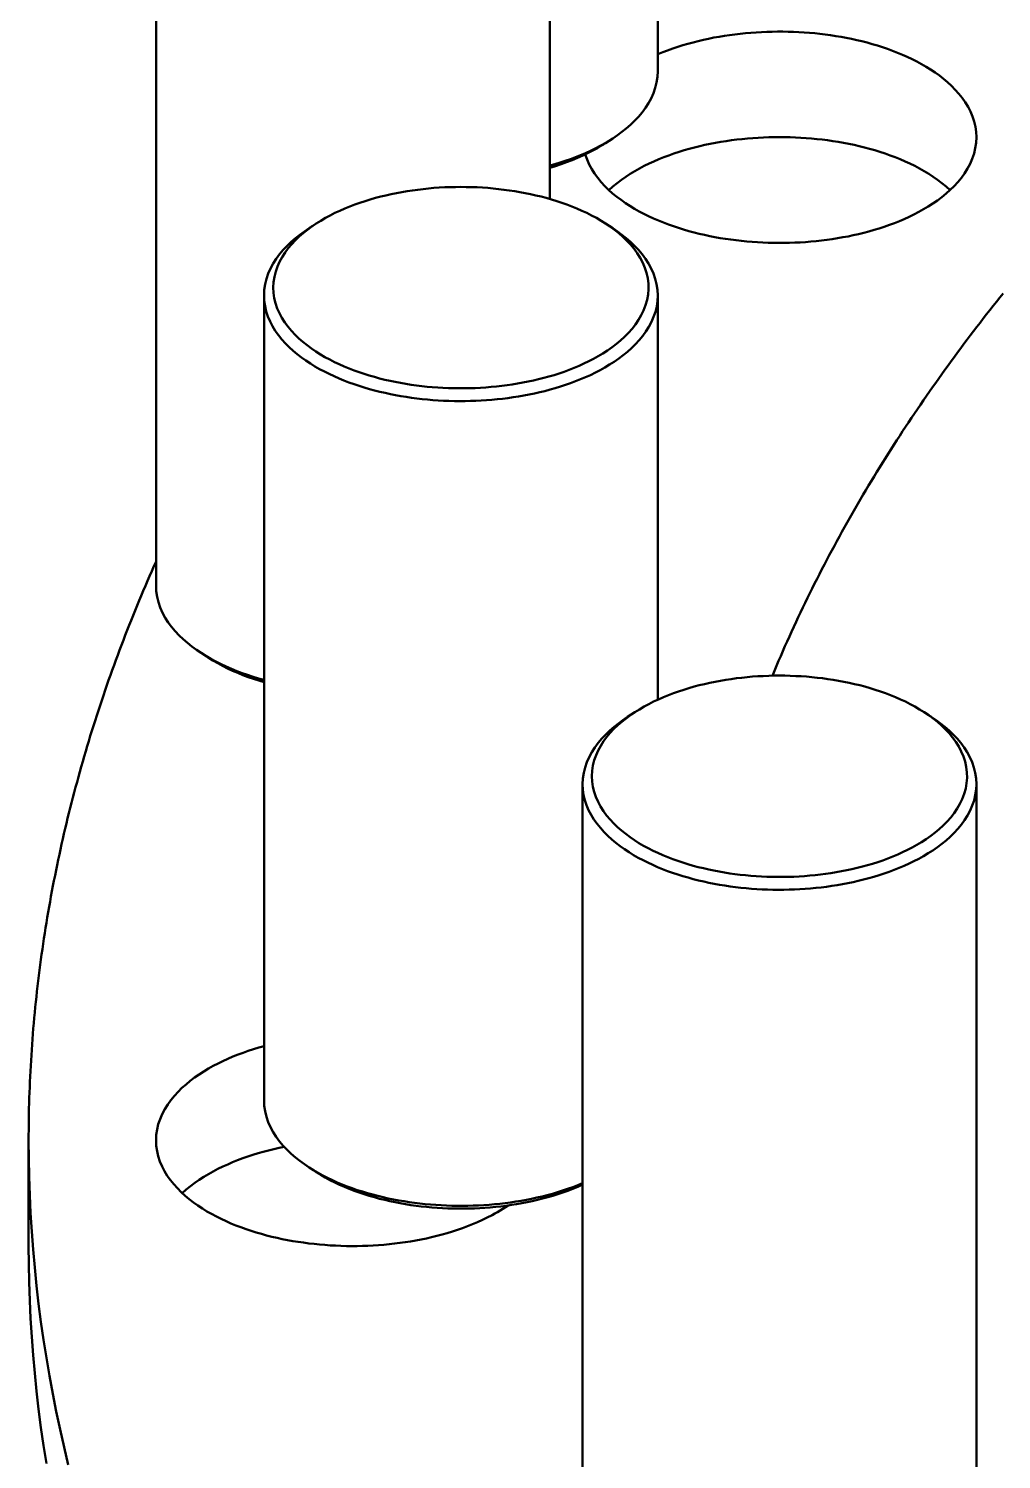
# Model space of a CAD drawing. Header units: millimetres. Extents: x 0 to 841, y 0 to 594.
# Drawn here: x 230.82 to 252.8, y 371.79 to 404.14 of the extents above; entities that cross this region are included whole.
import ezdxf

# ---------------------------------------------------------------- set-up
doc = ezdxf.new("R2010")
doc.units = ezdxf.units.MM
doc.layers.add('VIS', color=7, linetype='CONTINUOUS', lineweight=50)

msp = doc.modelspace()

# ---------------------------------------------------------------- linework, layer by layer
at = {"layer": 'VIS'}
for points in [[(245.035, 415.272), (245.035, 403.177)], [(233.697, 409.738), (233.697, 391.546)], [(242.595, 409.738), (242.595, 400.289)], [(245.035, 403.561), (245.147, 403.606), (245.259, 403.649), (245.373, 403.69), (245.487, 403.728), (245.602, 403.764), (245.717, 403.798), (245.834, 403.83), (245.95, 403.859), (246.068, 403.887), (246.185, 403.912), (246.303, 403.936), (246.422, 403.957), (246.541, 403.977), (246.66, 403.994), (246.779, 404.01), (246.899, 404.024), (247.019, 404.036), (247.139, 404.047), (247.259, 404.055), (247.379, 404.062), (247.499, 404.067), (247.62, 404.071), (247.74, 404.072), (247.86, 404.072), (247.981, 404.07), (248.101, 404.066), (248.222, 404.061), (248.342, 404.054), (248.462, 404.045), (248.582, 404.034), (248.702, 404.021), (248.821, 404.007), (248.94, 403.99), (249.059, 403.972), (249.178, 403.952), (249.297, 403.93), (249.415, 403.907), (249.532, 403.881), (249.649, 403.853), (249.766, 403.823), (249.882, 403.791), (249.998, 403.756), (250.112, 403.72), (250.226, 403.681), (250.339, 403.64), (250.452, 403.596), (250.563, 403.55), (250.673, 403.501), (250.782, 403.45), (250.889, 403.395), (250.995, 403.338), (251.1, 403.278), (251.202, 403.214), (251.302, 403.148), (251.4, 403.077), (251.495, 403.003), (251.587, 402.926), (251.675, 402.844), (251.76, 402.758), (251.84, 402.668), (251.915, 402.574), (251.984, 402.476), (252.047, 402.373), (252.102, 402.266), (252.148, 402.155), (252.186, 402.04), (252.213, 401.923), (252.23, 401.804), (252.236, 401.684)], [(244.018, 401.656), (244.124, 401.728), (244.226, 401.803), (244.325, 401.882), (244.421, 401.966), (244.513, 402.054), (244.6, 402.146), (244.682, 402.243), (244.758, 402.346), (244.826, 402.453), (244.887, 402.564), (244.938, 402.68), (244.98, 402.801), (245.01, 402.924), (245.029, 403.05), (245.035, 403.177)], [(242.595, 401.045), (242.712, 401.078), (242.829, 401.114), (242.946, 401.151), (243.061, 401.192), (243.176, 401.234), (243.29, 401.279), (243.402, 401.327), (243.514, 401.378), (243.624, 401.431), (243.732, 401.488)], [(243.584, 401.39), (243.631, 401.416), (243.677, 401.441), (243.722, 401.468), (243.767, 401.495), (243.812, 401.523), (243.857, 401.551)], [(243.732, 401.488), (243.781, 401.514), (243.829, 401.541), (243.877, 401.569), (243.925, 401.597), (243.972, 401.627), (244.018, 401.656)], [(243.857, 401.551), (244.018, 401.656)], [(243.857, 401.551), (243.87, 401.56), (243.883, 401.569), (243.896, 401.577), (243.909, 401.586), (243.922, 401.595), (243.935, 401.604)], [(243.932, 400.491), (244.022, 400.572), (244.116, 400.649), (244.213, 400.722), (244.312, 400.791), (244.414, 400.857), (244.518, 400.919), (244.623, 400.979), (244.731, 401.035), (244.84, 401.088), (244.95, 401.139), (245.061, 401.187), (245.174, 401.232), (245.287, 401.275), (245.401, 401.315), (245.517, 401.353), (245.632, 401.389), (245.749, 401.422), (245.866, 401.454), (245.984, 401.483), (246.102, 401.51), (246.221, 401.535), (246.34, 401.558), (246.459, 401.579), (246.579, 401.598), (246.699, 401.615), (246.819, 401.63), (246.94, 401.644), (247.06, 401.656), (247.181, 401.665), (247.302, 401.673), (247.423, 401.68), (247.544, 401.684), (247.665, 401.687), (247.787, 401.688), (247.908, 401.687), (248.029, 401.684), (248.15, 401.68), (248.271, 401.673), (248.392, 401.665), (248.513, 401.656), (248.634, 401.644), (248.754, 401.63), (248.875, 401.615), (248.995, 401.598), (249.114, 401.579), (249.234, 401.558), (249.353, 401.535), (249.471, 401.51), (249.59, 401.483), (249.707, 401.454), (249.824, 401.422), (249.941, 401.389), (250.057, 401.353), (250.172, 401.315), (250.286, 401.275), (250.4, 401.232), (250.512, 401.187), (250.624, 401.139), (250.734, 401.088), (250.843, 401.035), (250.95, 400.979), (251.056, 400.919), (251.159, 400.857), (251.261, 400.791), (251.361, 400.722), (251.457, 400.649), (251.551, 400.572), (251.642, 400.491)], [(252.236, 401.684), (252.23, 401.559), (252.212, 401.436), (252.183, 401.315), (252.143, 401.198), (252.093, 401.084), (252.035, 400.974), (251.969, 400.868), (251.896, 400.768), (251.817, 400.672), (251.732, 400.58), (251.644, 400.493), (251.551, 400.41), (251.454, 400.332), (251.355, 400.257), (251.253, 400.186), (251.148, 400.119), (251.041, 400.055), (250.933, 399.995)], [(242.595, 400.995), (242.722, 401.034), (242.849, 401.075), (242.975, 401.119), (243.1, 401.167), (243.223, 401.217), (243.345, 401.272), (243.466, 401.329), (243.584, 401.39)], [(250.933, 399.995), (250.825, 399.939), (250.716, 399.886), (250.606, 399.836), (250.495, 399.788), (250.382, 399.744), (250.269, 399.701), (250.155, 399.661), (250.039, 399.624), (249.924, 399.588), (249.807, 399.555), (249.69, 399.525), (249.573, 399.496), (249.454, 399.469), (249.336, 399.444), (249.217, 399.422), (249.098, 399.401), (248.978, 399.382), (248.858, 399.365), (248.738, 399.35), (248.618, 399.337), (248.497, 399.326), (248.377, 399.316), (248.256, 399.308), (248.135, 399.302), (248.014, 399.298), (247.893, 399.296), (247.772, 399.295), (247.651, 399.296), (247.53, 399.299), (247.409, 399.304), (247.288, 399.31), (247.167, 399.318), (247.047, 399.328), (246.926, 399.34), (246.806, 399.354), (246.686, 399.369), (246.566, 399.387), (246.447, 399.406), (246.327, 399.427), (246.209, 399.45), (246.09, 399.475), (245.972, 399.503), (245.855, 399.532), (245.738, 399.563), (245.621, 399.597), (245.506, 399.633), (245.391, 399.671), (245.277, 399.711), (245.164, 399.754), (245.051, 399.8), (244.94, 399.848), (244.83, 399.898), (244.722, 399.952), (244.615, 400.009), (244.509, 400.068), (244.406, 400.131), (244.305, 400.197), (244.205, 400.266), (244.109, 400.339), (244.015, 400.416), (243.925, 400.497), (243.839, 400.582), (243.757, 400.671), (243.68, 400.765), (243.609, 400.862), (243.544, 400.965), (243.486, 401.071), (243.437, 401.181), (243.397, 401.296)], [(243.857, 399.733), (243.753, 399.797), (243.648, 399.859), (243.54, 399.917), (243.431, 399.972), (243.321, 400.024), (243.209, 400.073), (243.096, 400.119), (242.982, 400.162), (242.867, 400.203), (242.751, 400.241), (242.635, 400.277), (242.517, 400.311), (242.399, 400.342), (242.281, 400.371), (242.162, 400.397), (242.042, 400.422), (241.922, 400.444), (241.802, 400.465), (241.681, 400.483), (241.56, 400.499), (241.439, 400.514), (241.318, 400.526), (241.196, 400.537), (241.074, 400.545), (240.952, 400.552), (240.83, 400.557), (240.708, 400.559), (240.586, 400.56), (240.464, 400.559), (240.342, 400.557), (240.22, 400.552), (240.099, 400.545), (239.977, 400.537), (239.855, 400.526), (239.734, 400.514), (239.613, 400.499), (239.492, 400.483), (239.371, 400.465), (239.251, 400.444), (239.131, 400.422), (239.011, 400.397), (238.892, 400.371), (238.774, 400.342), (238.656, 400.311), (238.538, 400.277), (238.422, 400.241), (238.306, 400.203), (238.191, 400.162), (238.077, 400.119), (237.964, 400.073), (237.852, 400.024), (237.741, 399.972), (237.632, 399.917), (237.525, 399.859), (237.42, 399.797), (237.316, 399.733)], [(237.155, 399.628), (237.049, 399.556), (236.947, 399.481), (236.847, 399.402), (236.752, 399.318), (236.66, 399.231), (236.573, 399.138), (236.491, 399.041), (236.415, 398.938), (236.347, 398.831), (236.286, 398.72), (236.234, 398.604), (236.193, 398.483), (236.162, 398.36), (236.144, 398.234), (236.137, 398.107)], [(237.316, 399.733), (237.216, 399.665), (237.119, 399.594), (237.024, 399.518), (236.933, 399.439), (236.846, 399.355), (236.763, 399.267), (236.685, 399.175), (236.613, 399.078), (236.548, 398.976), (236.49, 398.87), (236.44, 398.76), (236.401, 398.646), (236.371, 398.529), (236.353, 398.409), (236.347, 398.288), (236.352, 398.168), (236.37, 398.048), (236.398, 397.931), (236.437, 397.816), (236.486, 397.706), (236.543, 397.599), (236.608, 397.498), (236.68, 397.4), (236.757, 397.307), (236.84, 397.219), (236.927, 397.135), (237.017, 397.056), (237.112, 396.98), (237.209, 396.908), (237.309, 396.84), (237.411, 396.776), (237.515, 396.715), (237.622, 396.657), (237.729, 396.602), (237.839, 396.551), (237.949, 396.502), (238.061, 396.456), (238.174, 396.412), (238.287, 396.372), (238.402, 396.333), (238.517, 396.297), (238.634, 396.264), (238.75, 396.232), (238.868, 396.203), (238.985, 396.176), (239.104, 396.152), (239.222, 396.129), (239.342, 396.108), (239.461, 396.09), (239.581, 396.073), (239.701, 396.058), (239.821, 396.045), (239.941, 396.034), (240.062, 396.025), (240.182, 396.018), (240.303, 396.013), (240.424, 396.01), (240.545, 396.008), (240.666, 396.008), (240.786, 396.01), (240.907, 396.014), (241.028, 396.02), (241.149, 396.028), (241.269, 396.038), (241.389, 396.049), (241.509, 396.062), (241.629, 396.078), (241.749, 396.095), (241.868, 396.114), (241.987, 396.136), (242.106, 396.159), (242.224, 396.185), (242.342, 396.212), (242.459, 396.242), (242.575, 396.274), (242.691, 396.308), (242.806, 396.345), (242.921, 396.384), (243.034, 396.426), (243.147, 396.47), (243.258, 396.517), (243.368, 396.566), (243.477, 396.619), (243.584, 396.675)], [(237.316, 399.733), (237.155, 399.628)], [(237.238, 399.68), (237.224, 399.672), (237.21, 399.663), (237.196, 399.654), (237.182, 399.645), (237.168, 399.637), (237.155, 399.628)], [(243.584, 396.675), (243.692, 396.735), (243.798, 396.798), (243.902, 396.865), (244.003, 396.936), (244.101, 397.011), (244.196, 397.09), (244.287, 397.173), (244.374, 397.261), (244.456, 397.354), (244.532, 397.451), (244.601, 397.553), (244.663, 397.659), (244.717, 397.771), (244.761, 397.886), (244.794, 398.005), (244.816, 398.126), (244.826, 398.249), (244.823, 398.373), (244.808, 398.495), (244.781, 398.616), (244.743, 398.733), (244.695, 398.847), (244.637, 398.956), (244.572, 399.061), (244.499, 399.161), (244.421, 399.256), (244.336, 399.346), (244.248, 399.432), (244.155, 399.513), (244.058, 399.59), (243.959, 399.663), (243.857, 399.733)], [(243.857, 399.733), (244.018, 399.628)], [(244.018, 399.628), (244.004, 399.637), (243.991, 399.645), (243.977, 399.654), (243.963, 399.663), (243.949, 399.672), (243.935, 399.68)], [(245.035, 398.107), (245.029, 398.234), (245.01, 398.36), (244.98, 398.483), (244.938, 398.604), (244.887, 398.72), (244.826, 398.831), (244.758, 398.938), (244.682, 399.041), (244.6, 399.138), (244.513, 399.231), (244.421, 399.318), (244.325, 399.402), (244.226, 399.481), (244.124, 399.556), (244.018, 399.628)], [(236.137, 398.107), (236.143, 397.986), (236.16, 397.866), (236.188, 397.748), (236.226, 397.632), (236.274, 397.521), (236.33, 397.413), (236.393, 397.309), (236.463, 397.21), (236.539, 397.115), (236.62, 397.025), (236.706, 396.939), (236.796, 396.857), (236.889, 396.779), (236.985, 396.705), (237.084, 396.634), (237.186, 396.567), (237.289, 396.504), (237.394, 396.444), (237.502, 396.386), (237.61, 396.332), (237.72, 396.281), (237.832, 396.232), (237.944, 396.186), (238.057, 396.142), (238.172, 396.101), (238.287, 396.063), (238.403, 396.026), (238.519, 395.992), (238.637, 395.96), (238.755, 395.931), (238.873, 395.903), (238.992, 395.878), (239.111, 395.854), (239.23, 395.833), (239.35, 395.813), (239.47, 395.795), (239.591, 395.779), (239.712, 395.765), (239.832, 395.753), (239.953, 395.743), (240.075, 395.735), (240.196, 395.728), (240.317, 395.723), (240.439, 395.72), (240.56, 395.719), (240.682, 395.719), (240.803, 395.722), (240.925, 395.726), (241.046, 395.732), (241.167, 395.739), (241.288, 395.749), (241.409, 395.76), (241.53, 395.773), (241.651, 395.788), (241.771, 395.805), (241.891, 395.824), (242.011, 395.845), (242.13, 395.867), (242.249, 395.892), (242.367, 395.919), (242.485, 395.947), (242.603, 395.978), (242.72, 396.011), (242.836, 396.047), (242.951, 396.084), (243.066, 396.124), (243.18, 396.167), (243.293, 396.212), (243.405, 396.259), (243.515, 396.309), (243.625, 396.362), (243.732, 396.418)], [(236.137, 398.107), (236.137, 379.915)], [(243.732, 396.418), (243.841, 396.479), (243.948, 396.543), (244.052, 396.61), (244.155, 396.681), (244.254, 396.756), (244.351, 396.834), (244.443, 396.917), (244.532, 397.004), (244.616, 397.096), (244.695, 397.192), (244.768, 397.292), (244.834, 397.398), (244.893, 397.508), (244.942, 397.622), (244.982, 397.739), (245.012, 397.86), (245.029, 397.983), (245.035, 398.107)], [(245.035, 398.107), (245.035, 388.968)], [(252.841, 398.155), (252.765, 398.061), (252.69, 397.966), (252.615, 397.872), (252.541, 397.777), (252.466, 397.682), (252.392, 397.587), (252.318, 397.492), (252.245, 397.396), (252.172, 397.3), (252.099, 397.204), (252.026, 397.108), (251.954, 397.012), (251.882, 396.915), (251.81, 396.818), (251.738, 396.721), (251.667, 396.623), (251.596, 396.526), (251.526, 396.428), (251.455, 396.33), (251.386, 396.232), (251.316, 396.134), (251.246, 396.035), (251.177, 395.936), (251.109, 395.837), (251.04, 395.738), (250.972, 395.638), (250.904, 395.539), (250.837, 395.439), (250.769, 395.339), (250.703, 395.238), (250.636, 395.138), (250.57, 395.037), (250.504, 394.936), (250.438, 394.835), (250.373, 394.733), (250.308, 394.632), (250.244, 394.53), (250.179, 394.428), (250.115, 394.326), (250.052, 394.223), (249.989, 394.12), (249.926, 394.017), (249.863, 393.914), (249.801, 393.811), (249.739, 393.708), (249.678, 393.604), (249.617, 393.5), (249.556, 393.396), (249.496, 393.291), (249.436, 393.187), (249.376, 393.082), (249.317, 392.977), (249.258, 392.872), (249.199, 392.766), (249.141, 392.661), (249.083, 392.555), (249.026, 392.449), (248.969, 392.343), (248.912, 392.236), (248.856, 392.129), (248.8, 392.023), (248.744, 391.916), (248.689, 391.808), (248.635, 391.701), (248.58, 391.593), (248.526, 391.485), (248.473, 391.377), (248.42, 391.269), (248.367, 391.161), (248.315, 391.052), (248.263, 390.943), (248.211, 390.834), (248.16, 390.725), (248.109, 390.616), (248.059, 390.506), (248.009, 390.396), (247.96, 390.286), (247.911, 390.176), (247.862, 390.066), (247.814, 389.955), (247.766, 389.844), (247.719, 389.733), (247.672, 389.622), (247.626, 389.511)], [(252.841, 398.155), (252.765, 398.061), (252.69, 397.966), (252.615, 397.872), (252.541, 397.777), (252.466, 397.682), (252.392, 397.587), (252.318, 397.492), (252.245, 397.396), (252.172, 397.3), (252.099, 397.204), (252.026, 397.108), (251.954, 397.012), (251.882, 396.915), (251.81, 396.818), (251.738, 396.721), (251.667, 396.623), (251.596, 396.526), (251.526, 396.428), (251.455, 396.33), (251.386, 396.232), (251.316, 396.134), (251.246, 396.035), (251.177, 395.936), (251.109, 395.837), (251.04, 395.738), (250.972, 395.638), (250.904, 395.539), (250.837, 395.439), (250.769, 395.339), (250.703, 395.238), (250.636, 395.138), (250.57, 395.037), (250.504, 394.936), (250.438, 394.835), (250.373, 394.733), (250.308, 394.632), (250.244, 394.53), (250.179, 394.428), (250.115, 394.326), (250.052, 394.223), (249.989, 394.12), (249.926, 394.017), (249.863, 393.914), (249.801, 393.811), (249.739, 393.708), (249.678, 393.604), (249.617, 393.5), (249.556, 393.396), (249.496, 393.291), (249.436, 393.187), (249.376, 393.082), (249.317, 392.977), (249.258, 392.872), (249.199, 392.766), (249.141, 392.661), (249.083, 392.555), (249.026, 392.449), (248.969, 392.343), (248.912, 392.236), (248.856, 392.129), (248.8, 392.023), (248.744, 391.916), (248.689, 391.808), (248.635, 391.701), (248.58, 391.593), (248.526, 391.485), (248.473, 391.377), (248.42, 391.269), (248.367, 391.161), (248.315, 391.052), (248.263, 390.943), (248.211, 390.834), (248.16, 390.725), (248.109, 390.616), (248.059, 390.506), (248.009, 390.396), (247.96, 390.286), (247.911, 390.176), (247.862, 390.066), (247.814, 389.955), (247.766, 389.844), (247.719, 389.733), (247.672, 389.622), (247.626, 389.511)], [(233.697, 392.095), (233.648, 391.985), (233.599, 391.874), (233.551, 391.764), (233.503, 391.653), (233.456, 391.542), (233.409, 391.431), (233.362, 391.32), (233.315, 391.209), (233.27, 391.097), (233.224, 390.986), (233.179, 390.874), (233.134, 390.762), (233.089, 390.65), (233.045, 390.538), (233.002, 390.425), (232.959, 390.313), (232.916, 390.2), (232.873, 390.087), (232.831, 389.974), (232.789, 389.861), (232.748, 389.748), (232.707, 389.635), (232.667, 389.521), (232.626, 389.407), (232.587, 389.294), (232.547, 389.18), (232.509, 389.065), (232.47, 388.951), (232.432, 388.837), (232.394, 388.722), (232.357, 388.608), (232.32, 388.493), (232.284, 388.378), (232.248, 388.263), (232.212, 388.148), (232.177, 388.032), (232.142, 387.917), (232.108, 387.801), (232.074, 387.686), (232.041, 387.57), (232.007, 387.454), (231.975, 387.338), (231.943, 387.222), (231.911, 387.105), (231.879, 386.989), (231.849, 386.872), (231.818, 386.756), (231.788, 386.639), (231.758, 386.522), (231.729, 386.405), (231.7, 386.288), (231.672, 386.171), (231.644, 386.054), (231.617, 385.936), (231.59, 385.819), (231.563, 385.701), (231.537, 385.583), (231.512, 385.466), (231.487, 385.348), (231.462, 385.23), (231.438, 385.112), (231.414, 384.993), (231.39, 384.875), (231.367, 384.757), (231.345, 384.638), (231.323, 384.52), (231.301, 384.401), (231.28, 384.283), (231.26, 384.164), (231.24, 384.045), (231.22, 383.926), (231.201, 383.807), (231.182, 383.688), (231.164, 383.569), (231.146, 383.449), (231.128, 383.33), (231.111, 383.211), (231.095, 383.091), (231.079, 382.972), (231.063, 382.852), (231.048, 382.733), (231.034, 382.613), (231.02, 382.493), (231.006, 382.373), (230.993, 382.254), (230.98, 382.134), (230.968, 382.014), (230.956, 381.894), (230.945, 381.774), (230.934, 381.654), (230.924, 381.534), (230.914, 381.413), (230.905, 381.293), (230.896, 381.173), (230.887, 381.053), (230.879, 380.932), (230.872, 380.812), (230.865, 380.692), (230.858, 380.571), (230.852, 380.451), (230.847, 380.331), (230.842, 380.21), (230.837, 380.09), (230.833, 379.969), (230.83, 379.849), (230.826, 379.728), (230.824, 379.608), (230.822, 379.487), (230.82, 379.366), (230.819, 379.246), (230.818, 379.125), (230.818, 379.005)], [(233.697, 391.546), (233.703, 391.419), (233.722, 391.293), (233.752, 391.17), (233.794, 391.049), (233.845, 390.933), (233.906, 390.822), (233.974, 390.715), (234.05, 390.612), (234.132, 390.515), (234.219, 390.423), (234.311, 390.335), (234.407, 390.251), (234.506, 390.172), (234.608, 390.097), (234.714, 390.025)], [(234.714, 390.025), (234.824, 389.957), (234.936, 389.892), (235.05, 389.83), (235.166, 389.772), (235.283, 389.717), (235.402, 389.665), (235.522, 389.616), (235.643, 389.571), (235.766, 389.527), (235.889, 389.487), (236.013, 389.449), (236.137, 389.414)], [(234.875, 389.92), (234.714, 390.025)], [(234.797, 389.973), (234.81, 389.964), (234.823, 389.955), (234.836, 389.946), (234.849, 389.938), (234.862, 389.929), (234.875, 389.92)], [(234.875, 389.92), (234.982, 389.854), (235.091, 389.791), (235.202, 389.731), (235.314, 389.675), (235.428, 389.622), (235.544, 389.572), (235.661, 389.525), (235.778, 389.481), (235.897, 389.439), (236.017, 389.4), (236.137, 389.364)], [(251.057, 388.685), (250.954, 388.75), (250.848, 388.811), (250.741, 388.869), (250.632, 388.924), (250.521, 388.976), (250.409, 389.025), (250.296, 389.071), (250.182, 389.114), (250.067, 389.155), (249.952, 389.193), (249.835, 389.229), (249.718, 389.263), (249.6, 389.294), (249.481, 389.323), (249.362, 389.35), (249.242, 389.374), (249.122, 389.397), (249.002, 389.417), (248.881, 389.435), (248.76, 389.452), (248.639, 389.466), (248.518, 389.478), (248.396, 389.489), (248.275, 389.497), (248.153, 389.504), (248.031, 389.509), (247.909, 389.512), (247.787, 389.513), (247.665, 389.512), (247.543, 389.509), (247.421, 389.504), (247.299, 389.497), (247.177, 389.489), (247.055, 389.478), (246.934, 389.466), (246.813, 389.452), (246.692, 389.435), (246.571, 389.417), (246.451, 389.397), (246.331, 389.374), (246.211, 389.35), (246.092, 389.323), (245.974, 389.294), (245.856, 389.263), (245.738, 389.229), (245.622, 389.193), (245.506, 389.155), (245.391, 389.114), (245.277, 389.071), (245.164, 389.025), (245.052, 388.976), (244.942, 388.924), (244.833, 388.869), (244.725, 388.811), (244.62, 388.75), (244.516, 388.685)], [(244.355, 388.58), (244.25, 388.509), (244.147, 388.433), (244.048, 388.354), (243.952, 388.271), (243.86, 388.183), (243.773, 388.09), (243.691, 387.993), (243.616, 387.891), (243.547, 387.784), (243.486, 387.672), (243.435, 387.556), (243.393, 387.436), (243.363, 387.312), (243.344, 387.187), (243.338, 387.06)], [(244.516, 388.685), (244.416, 388.617), (244.319, 388.546), (244.224, 388.471), (244.133, 388.391), (244.046, 388.308), (243.963, 388.22), (243.885, 388.127), (243.813, 388.03), (243.748, 387.928), (243.69, 387.822), (243.641, 387.712), (243.601, 387.598), (243.572, 387.481), (243.553, 387.361), (243.547, 387.241), (243.553, 387.12), (243.57, 387), (243.598, 386.883), (243.637, 386.769), (243.686, 386.658), (243.743, 386.552), (243.808, 386.45), (243.88, 386.352), (243.957, 386.26), (244.04, 386.171), (244.127, 386.087), (244.218, 386.008), (244.312, 385.932), (244.409, 385.86), (244.509, 385.793), (244.611, 385.728), (244.716, 385.667), (244.822, 385.609), (244.93, 385.555), (245.039, 385.503), (245.149, 385.454), (245.261, 385.408), (245.374, 385.365), (245.488, 385.324), (245.602, 385.286), (245.718, 385.25), (245.834, 385.216), (245.951, 385.185), (246.068, 385.156), (246.186, 385.129), (246.304, 385.104), (246.423, 385.081), (246.542, 385.06), (246.661, 385.042), (246.781, 385.025), (246.901, 385.01), (247.021, 384.998), (247.141, 384.987), (247.262, 384.978), (247.383, 384.971), (247.503, 384.965), (247.624, 384.962), (247.745, 384.96), (247.866, 384.961), (247.987, 384.963), (248.107, 384.967), (248.228, 384.973), (248.349, 384.98), (248.469, 384.99), (248.59, 385.001), (248.71, 385.015), (248.83, 385.03), (248.949, 385.047), (249.068, 385.067), (249.187, 385.088), (249.306, 385.111), (249.424, 385.137), (249.542, 385.164), (249.659, 385.194), (249.776, 385.226), (249.891, 385.26), (250.007, 385.297), (250.121, 385.336), (250.234, 385.378), (250.347, 385.422), (250.458, 385.469), (250.568, 385.519), (250.677, 385.571), (250.785, 385.627)], [(244.516, 388.685), (244.355, 388.58)], [(244.438, 388.632), (244.424, 388.624), (244.41, 388.615), (244.396, 388.606), (244.382, 388.598), (244.369, 388.589), (244.355, 388.58)], [(250.785, 385.627), (250.892, 385.687), (250.998, 385.75), (251.102, 385.818), (251.203, 385.888), (251.301, 385.963), (251.396, 386.042), (251.487, 386.126), (251.574, 386.213), (251.656, 386.306), (251.732, 386.403), (251.801, 386.505), (251.864, 386.612), (251.917, 386.723), (251.961, 386.838), (251.994, 386.957), (252.016, 387.079), (252.026, 387.202), (252.023, 387.325), (252.008, 387.447), (251.981, 387.568), (251.943, 387.685), (251.895, 387.799), (251.837, 387.908), (251.772, 388.013), (251.699, 388.113), (251.621, 388.208), (251.537, 388.298), (251.448, 388.384), (251.355, 388.465), (251.259, 388.543), (251.159, 388.616), (251.057, 388.685)], [(251.057, 388.685), (251.218, 388.58)], [(251.218, 388.58), (251.205, 388.589), (251.191, 388.598), (251.177, 388.606), (251.163, 388.615), (251.149, 388.624), (251.135, 388.632)], [(252.236, 387.06), (252.229, 387.187), (252.211, 387.312), (252.18, 387.436), (252.139, 387.556), (252.087, 387.672), (252.026, 387.784), (251.958, 387.891), (251.882, 387.993), (251.8, 388.09), (251.713, 388.183), (251.622, 388.271), (251.526, 388.354), (251.426, 388.433), (251.324, 388.509), (251.218, 388.58)], [(243.338, 387.06), (243.343, 386.938), (243.36, 386.818), (243.388, 386.7), (243.427, 386.585), (243.474, 386.473), (243.53, 386.365), (243.593, 386.262), (243.664, 386.162), (243.74, 386.068), (243.821, 385.977), (243.906, 385.891), (243.996, 385.809), (244.089, 385.731), (244.185, 385.657), (244.284, 385.587), (244.386, 385.52), (244.489, 385.456), (244.595, 385.396), (244.702, 385.339), (244.811, 385.284), (244.921, 385.233), (245.032, 385.184), (245.144, 385.138), (245.258, 385.095), (245.372, 385.054), (245.487, 385.015), (245.603, 384.979), (245.72, 384.945), (245.837, 384.913), (245.955, 384.883), (246.073, 384.855), (246.192, 384.83), (246.311, 384.806), (246.431, 384.785), (246.55, 384.765), (246.671, 384.747), (246.791, 384.732), (246.912, 384.718), (247.033, 384.706), (247.154, 384.695), (247.275, 384.687), (247.396, 384.68), (247.518, 384.675), (247.639, 384.672), (247.76, 384.671), (247.882, 384.672), (248.003, 384.674), (248.125, 384.678), (248.246, 384.684), (248.367, 384.692), (248.488, 384.701), (248.609, 384.712), (248.73, 384.725), (248.851, 384.74), (248.971, 384.757), (249.091, 384.776), (249.211, 384.797), (249.33, 384.819), (249.449, 384.844), (249.568, 384.871), (249.686, 384.9), (249.803, 384.931), (249.92, 384.964), (250.036, 384.999), (250.152, 385.037), (250.266, 385.077), (250.38, 385.119), (250.493, 385.164), (250.605, 385.211), (250.715, 385.262), (250.825, 385.315), (250.933, 385.371)], [(243.338, 387.06), (243.338, 368.867)], [(250.933, 385.371), (251.041, 385.431), (251.148, 385.495), (251.253, 385.562), (251.355, 385.633), (251.454, 385.708), (251.551, 385.786), (251.644, 385.869), (251.732, 385.956), (251.817, 386.048), (251.896, 386.144), (251.969, 386.245), (252.035, 386.35), (252.093, 386.46), (252.143, 386.574), (252.183, 386.692), (252.212, 386.812), (252.23, 386.936), (252.236, 387.06)], [(252.236, 387.06), (252.236, 368.867)], [(233.697, 379.005), (233.703, 379.128), (233.72, 379.251), (233.749, 379.371), (233.789, 379.488), (233.838, 379.601), (233.895, 379.711), (233.961, 379.816), (234.033, 379.916), (234.111, 380.012), (234.195, 380.103), (234.283, 380.19), (234.375, 380.272), (234.47, 380.351), (234.569, 380.425), (234.67, 380.496), (234.774, 380.563), (234.88, 380.627), (234.988, 380.688), (235.098, 380.745), (235.209, 380.799), (235.321, 380.85), (235.435, 380.899), (235.55, 380.945), (235.666, 380.988), (235.782, 381.029), (235.9, 381.067), (236.018, 381.103), (236.137, 381.136)], [(236.137, 379.915), (236.144, 379.788), (236.162, 379.662), (236.193, 379.539), (236.234, 379.418), (236.286, 379.302), (236.347, 379.191), (236.415, 379.084), (236.491, 378.981), (236.573, 378.884), (236.66, 378.792), (236.752, 378.704), (236.847, 378.62), (236.947, 378.541), (237.049, 378.466), (237.155, 378.394)], [(230.818, 379.005), (230.821, 378.593), (230.829, 378.182), (230.843, 377.77), (230.863, 377.359), (230.888, 376.948), (230.919, 376.538), (230.955, 376.128), (230.997, 375.718), (231.044, 375.31), (231.097, 374.901), (231.156, 374.494), (231.219, 374.087), (231.288, 373.682), (231.363, 373.277), (231.443, 372.873), (231.528, 372.47), (231.618, 372.069), (231.714, 371.668)], [(230.818, 379.005), (230.818, 376.62)], [(241.291, 377.316), (241.184, 377.26), (241.074, 377.207), (240.964, 377.157), (240.852, 377.109), (240.739, 377.064), (240.625, 377.022), (240.511, 376.982), (240.395, 376.944), (240.279, 376.909), (240.162, 376.876), (240.044, 376.845), (239.926, 376.816), (239.808, 376.789), (239.689, 376.765), (239.57, 376.742), (239.45, 376.721), (239.33, 376.702), (239.21, 376.686), (239.089, 376.671), (238.968, 376.657), (238.847, 376.646), (238.726, 376.637), (238.605, 376.629), (238.484, 376.623), (238.362, 376.619), (238.241, 376.617), (238.119, 376.616), (237.998, 376.617), (237.876, 376.621), (237.755, 376.625), (237.634, 376.632), (237.513, 376.64), (237.392, 376.651), (237.271, 376.663), (237.15, 376.677), (237.03, 376.693), (236.909, 376.71), (236.789, 376.73), (236.67, 376.751), (236.551, 376.775), (236.432, 376.8), (236.314, 376.828), (236.196, 376.858), (236.079, 376.89), (235.962, 376.924), (235.846, 376.96), (235.731, 376.999), (235.617, 377.04), (235.503, 377.083), (235.391, 377.129), (235.279, 377.178), (235.169, 377.229), (235.061, 377.284), (234.954, 377.341), (234.848, 377.401), (234.745, 377.465), (234.643, 377.532), (234.544, 377.602), (234.448, 377.676), (234.355, 377.754), (234.265, 377.836), (234.18, 377.922), (234.098, 378.013), (234.022, 378.107), (233.952, 378.207), (233.889, 378.31), (233.833, 378.418), (233.785, 378.53), (233.747, 378.645), (233.719, 378.763), (233.702, 378.884), (233.697, 379.005)], [(234.29, 377.813), (234.381, 377.894), (234.476, 377.971), (234.573, 378.044), (234.674, 378.114), (234.776, 378.18), (234.881, 378.243), (234.987, 378.303), (235.095, 378.359), (235.205, 378.413), (235.316, 378.463), (235.428, 378.511), (235.541, 378.557), (235.655, 378.6), (235.77, 378.64), (235.886, 378.678), (236.003, 378.714), (236.12, 378.747), (236.238, 378.778), (236.357, 378.807), (236.476, 378.834), (236.595, 378.859)], [(237.155, 378.394), (237.257, 378.33), (237.361, 378.269), (237.467, 378.211), (237.575, 378.156), (237.684, 378.104), (237.794, 378.055), (237.905, 378.008), (238.018, 377.964), (238.131, 377.923), (238.246, 377.883), (238.361, 377.846), (238.476, 377.812), (238.593, 377.779), (238.71, 377.749), (238.827, 377.721), (238.945, 377.694), (239.063, 377.67), (239.182, 377.648), (239.301, 377.628), (239.42, 377.609), (239.54, 377.593), (239.66, 377.578), (239.78, 377.565), (239.9, 377.555), (240.021, 377.545), (240.142, 377.538), (240.262, 377.532), (240.383, 377.528), (240.504, 377.526), (240.624, 377.526), (240.745, 377.527), (240.866, 377.531), (240.987, 377.536), (241.107, 377.542), (241.228, 377.551), (241.348, 377.561), (241.468, 377.573), (241.588, 377.587), (241.708, 377.603), (241.828, 377.621), (241.947, 377.64), (242.066, 377.662), (242.184, 377.685), (242.302, 377.711), (242.42, 377.738), (242.537, 377.768), (242.654, 377.799), (242.77, 377.833), (242.885, 377.869), (242.999, 377.908), (243.113, 377.949), (243.226, 377.992), (243.338, 378.037)], [(237.316, 378.289), (237.155, 378.394)], [(237.238, 378.342), (237.251, 378.333), (237.264, 378.324), (237.277, 378.315), (237.29, 378.307), (237.303, 378.298), (237.316, 378.289)], [(237.316, 378.289), (237.418, 378.226), (237.522, 378.165), (237.627, 378.108), (237.734, 378.054), (237.843, 378.003), (237.953, 377.954), (238.064, 377.909), (238.176, 377.866), (238.289, 377.825), (238.403, 377.787), (238.517, 377.751), (238.633, 377.718), (238.748, 377.687), (238.865, 377.658), (238.982, 377.631), (239.099, 377.606), (239.217, 377.584), (239.336, 377.563), (239.454, 377.544), (239.573, 377.528), (239.692, 377.513), (239.812, 377.5), (239.931, 377.489), (240.051, 377.48), (240.171, 377.473), (240.291, 377.467), (240.411, 377.464), (240.531, 377.462), (240.651, 377.462), (240.771, 377.464), (240.891, 377.468), (241.011, 377.473), (241.13, 377.481), (241.25, 377.49), (241.37, 377.501), (241.489, 377.514), (241.608, 377.529), (241.727, 377.546), (241.846, 377.564), (241.964, 377.585), (242.082, 377.608), (242.199, 377.633), (242.316, 377.66), (242.433, 377.689), (242.548, 377.72), (242.664, 377.754), (242.778, 377.79), (242.892, 377.828), (243.005, 377.868), (243.117, 377.912), (243.228, 377.958), (243.338, 378.006)], [(241.652, 377.535), (241.594, 377.496), (241.535, 377.457), (241.475, 377.42), (241.414, 377.384), (241.353, 377.35), (241.291, 377.316)], [(230.818, 376.62), (230.821, 376.209), (230.829, 375.797), (230.843, 375.386), (230.863, 374.975), (230.888, 374.564), (230.919, 374.153), (230.955, 373.743), (230.997, 373.334), (231.044, 372.925), (231.097, 372.517), (231.156, 372.109), (231.219, 371.703)]]:
    msp.add_lwpolyline(points, dxfattribs=at)

doc.saveas('drawing.dxf')
